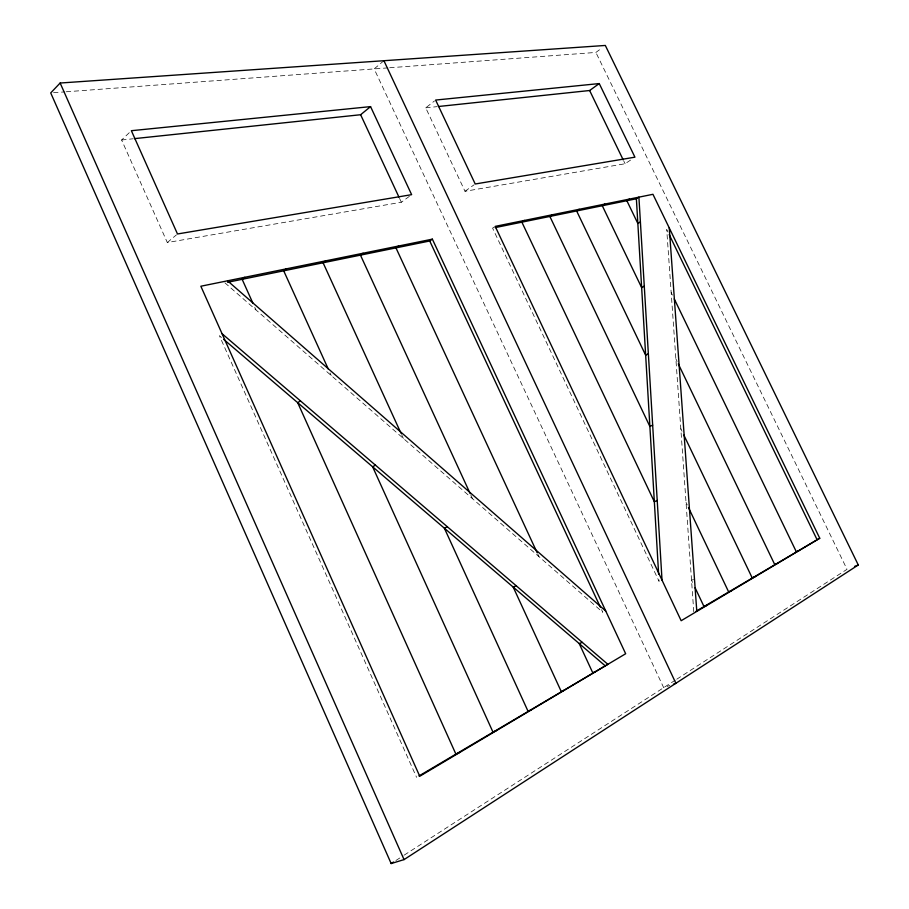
<?xml version="1.0" encoding="UTF-8"?>
<svg xmlns="http://www.w3.org/2000/svg" width="909" height="909" viewBox="0 0 909 909"><rect width="100%" height="100%" fill="white"/><g stroke="black" fill="none" stroke-linecap="round" stroke-linejoin="round"><path stroke-width="0.68" stroke-dasharray="4.54 3.41" d="M409.345 196.355L401.346 202.241L167.313 242.533L121.613 139.997L129.408 132.566M167.313 242.533L176.471 234.829M383.916 60.71L374.156 68.902L663.672 687.659L669.785 685.477M630.551 160.098L625.074 163.745L464.999 191.288L425.73 107.841L434.525 100.922M389.688 67.755L595.895 52.438L602.178 47.779M464.999 191.288L474.078 184.8M494.326 226.966L492.587 228.148L659.07 581.374L658.82 577.192M395.926 860.482L403.062 855.869M404.255 855.096L675.58 679.977M676.773 679.205L847.029 569.318L595.895 52.438M693.499 579.453L691.544 580.26L693.317 584.021M121.613 139.997L132.862 138.804M425.73 107.841L436.945 106.66M53.54 92.718L64.846 91.877M66.255 91.775L388.279 67.857M221.523 337.5L219.376 335.671L416.595 777.377M224.921 282.835L602.747 612.268L601.553 609.689M667.956 232.045L666.717 229.5L693.828 612.575M623.847 161.211L625.074 163.745M671.183 292.528L672.41 295.084M675.876 358.839L677.103 361.396M680.818 428.707L682.034 431.252M686.034 502.404L687.249 504.961M399.551 198.389L401.346 202.241M537.764 554.07L538.957 556.649M470.771 494.882L472.544 498.746M401.585 434.547L403.357 438.422M330.035 372.929L331.206 375.508M254.747 307.299L255.895 309.844"/><path stroke-width="1.36" d="M60.142 83.026L50.722 92.923L391.165 863.55L404.05 859.607L858.278 564.989L605.326 45.45L60.142 83.026L404.05 859.607M134.271 138.657L360.634 114.727L370.565 106.614L411.629 194.662L177.494 233.977L131.362 130.703L370.565 106.614M244.782 277.302L242.146 279.313L253.032 303.481M286.346 268.848L283.71 270.825L328.274 369.043M325.729 260.838L323.093 262.781L400.994 433.252M363.1 253.236L360.464 255.145L470.18 493.587M438.343 106.512L589.634 90.514L599.247 83.571L634.936 157.177L475.214 183.993L435.627 100.058L599.247 83.571M398.596 246.021L395.96 247.884L537.174 552.786M227.568 282.29L429.741 240.987L432.366 239.147L625.665 653.741L419.753 776.252L200.844 286.233L432.366 239.147M524.47 220.421L521.88 222.16L654.344 501.757L657.207 500.439M552.445 214.729L549.865 216.444L649.89 426.491L652.662 425.082M579.203 209.286L576.647 210.968L645.663 355.226L648.356 353.737M300.447 400.88L297.686 402.676L455.863 754.038L459.011 752.891M604.826 204.082L602.281 205.729L641.652 287.642L644.276 286.108M391.165 863.55L393.552 862.016M629.392 199.082L626.858 200.707L637.845 223.478L640.402 221.887M495.257 227.602L636.38 198.764L638.902 197.151L662.025 580.147M418.969 775.968L607.882 664.32L222.046 333.705M696.089 611.234L819.748 538.253L652.946 194.299L495.2 226.375L681.159 620.722L819.748 538.253M375.462 465.158L372.622 466.794L492.928 731.995L496.064 730.847M447.308 526.72L444.387 528.209L527.993 711.156L531.106 709.997M516.176 585.737L513.199 587.078L561.205 691.419L564.296 690.249M799.113 550.536L796.273 551.683L674.262 298.913M777.593 563.341L774.707 564.5L678.33 363.952M582.26 642.356L579.215 643.572L592.702 672.694L595.77 671.524M755.095 576.726L752.186 577.885L683.863 435.081M731.575 590.725L728.632 591.884L688.465 507.517M706.952 605.371L703.986 606.542L695.101 587.771M854.528 566.432L858.278 564.989M673.444 684.17L675.887 683.295L383.916 60.71M223.671 339.341L604.826 665.49M227.545 280.801L605.746 611.018M669.194 234.602L816.93 539.401M589.634 90.514L623.233 159.95M429.741 240.987L600.349 607.121M360.634 114.727L398.949 197.094M669.263 227.943L696.805 611.405M636.38 198.764L658.65 574.397"/></g></svg>
